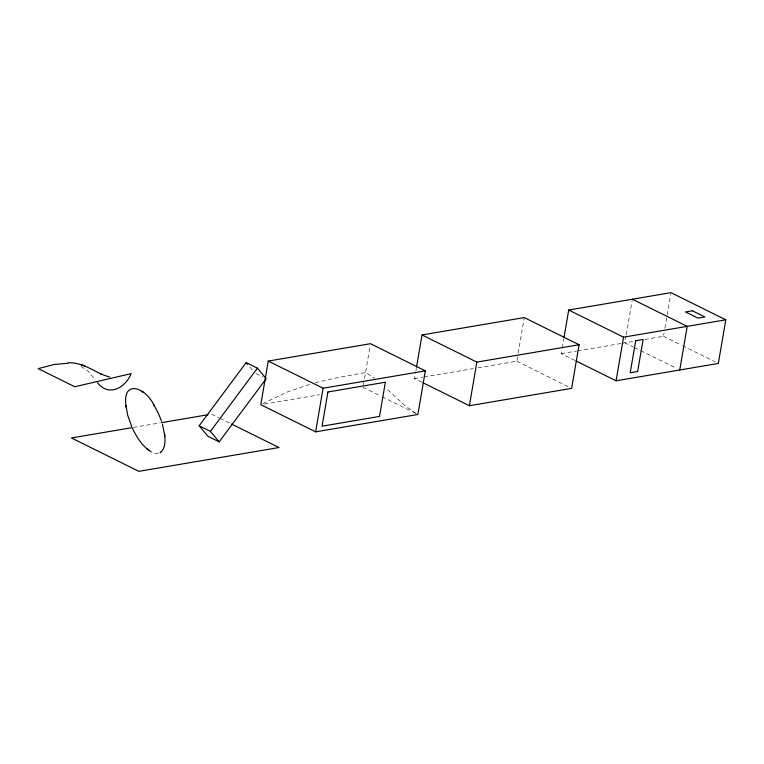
<?xml version="1.0" encoding="UTF-8"?>
<svg xmlns="http://www.w3.org/2000/svg" width="764" height="764" viewBox="0 0 764 764"><rect width="100%" height="100%" fill="white"/><g stroke="black" fill="none" stroke-linecap="round" stroke-linejoin="round"><path stroke-width="0.57" stroke-dasharray="3.82 2.86" d="M363.435 385.027L370.101 345.996M421.938 382.229L414.556 378.572L415.731 371.686M415.931 370.54L416.323 368.238M478.025 367.79L516.808 361.2L517.982 354.315M518.183 353.169L524.266 317.576M574.958 360.436L561.254 353.646L562.037 349.062M562.228 347.906L563.803 338.729M626.079 335.95L624.904 342.835L633.337 347.018M626.279 334.804L632.162 300.367M644.701 339.474L663.505 336.275L664.097 332.837M664.881 328.243L670.763 293.806M262.74 403.64L287.808 391.798L310.862 383.996M315.207 382.783L333.543 378.409L365.574 372.526L374.79 378.381M158.587 453.214L155.312 453.319L151.902 452.173M264.315 404.099L319.553 394.711M414.556 378.572L422.778 377.177M423.953 376.977L473.317 368.592M561.254 353.646L576.534 351.058M577.708 350.857L621.189 343.466M622.364 343.265L634.12 341.269M133.318 427.439L160.173 422.874M663.505 336.275L681.431 345.156M682.491 345.681L715.18 361.869M634.397 347.534L639.669 350.151M640.719 350.666L676.579 368.42M516.808 361.2L568.483 386.785M363.043 387.329L380.969 396.201M382.019 396.726L415.769 413.439M255.95 373.606L263.112 377.158M211.552 414.145L218.934 417.793M219.984 418.319L231.578 424.058M416.179 413.544L404.567 405.378L386.135 388.15M80.965 366.405L87.889 370.998L95.605 379.947M249.818 366.978L252.731 370.473"/><path stroke-width="1.15" d="M268.24 361.076L260.791 404.7L315.627 431.851L417.879 414.48L425.338 370.855L370.492 343.704L268.24 361.076L323.086 388.227L425.338 370.855M315.627 431.851L323.086 388.227M416.514 367.092L422.014 334.947L524.266 317.576L579.102 344.736L571.644 388.351L469.392 405.722L422.989 382.754M469.392 405.722L476.851 362.107L579.102 344.736M563.994 337.583L568.712 310.031L670.964 292.66L725.8 319.81L718.341 363.435L616.09 380.806L576.018 360.961M616.09 380.806L623.548 337.182L725.8 319.81M679.74 369.986L687.199 326.371L632.363 299.211M199.165 425.777L246.17 362.604L257.43 368.181L266.187 378.677L219.172 441.85L207.913 436.273L199.165 425.777L210.425 431.354L219.172 441.85M210.425 431.354L257.43 368.181M160.927 452.021C165.454 447.876 165.196 440.943 164.757 435.318M160.784 452.135L160.096 452.594M132.153 427.63L71.424 437.953L138.876 471.34L279.003 447.542L231.578 424.058M161.347 422.673L208.047 414.737M68.282 362.766C80.535 362.356 91.164 369.088 101.65 374.446L100.638 373.978L109.796 377.158M68.015 363.263L54.33 364.457L38.2 368.64L74.767 386.746L131.198 373.615C125.076 388.083 108.927 397.156 97.448 382.707M80.908 364.638L85.262 366.223M568.712 310.031L623.548 337.182M422.014 334.947L476.851 362.107M151.138 451.772C142.41 446.453 136.852 437.38 132.497 428.394M153.774 404.796C145.886 388.017 122.116 378.276 126.012 406.2M142.028 391.273L142.792 391.875M142.944 391.989L143.67 392.572M147.089 448.945L147.824 449.518M147.977 449.643L148.741 450.244M246.17 362.604L247.631 364.352M153.936 405.063L158.272 413.114L161.481 421.069M153.516 404.366L154.175 405.436M131.647 426.513L127.769 415.492L125.936 405.503M162.484 424.24L164.833 436.005M164.632 434.172L164.699 434.84M126.06 406.677L126.136 407.336M327.909 391.98L322.064 426.188L379.527 416.428L385.371 382.21L327.909 391.98M635.686 340.754L630.214 372.775L637.654 371.505L643.126 339.483L635.686 340.754M692.385 310.776L685.518 311.941L698.048 318.149L704.914 316.984L692.385 310.776"/></g></svg>
